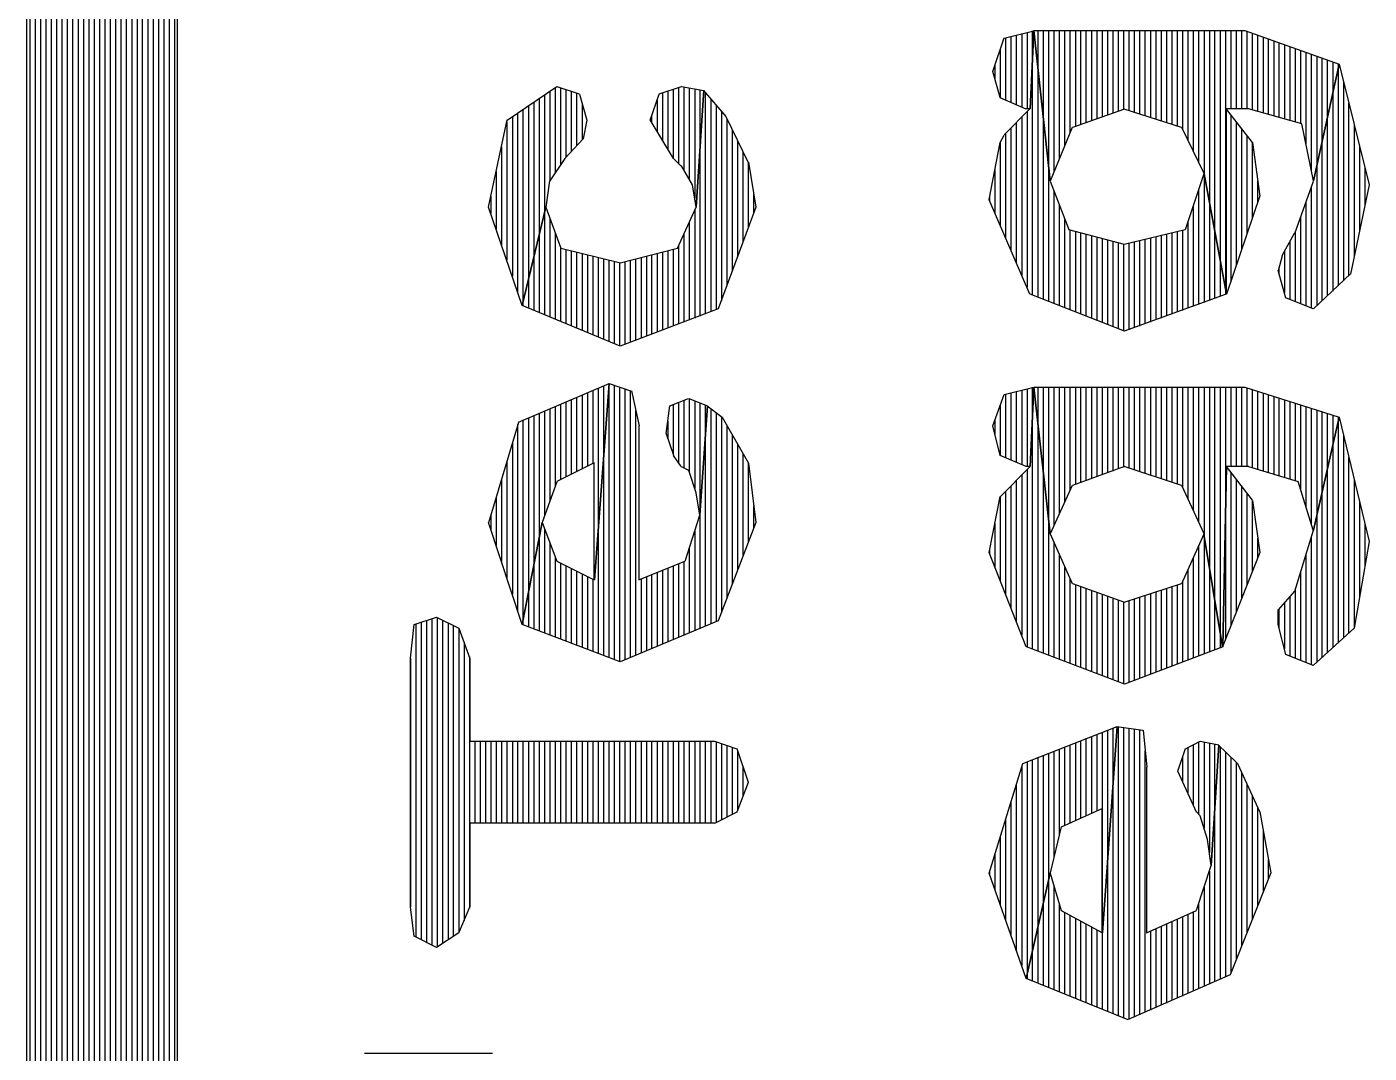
# Model space of a CAD drawing. Extents: x -34 to 106, y -22 to 53.
# Drawn here: x 37.805 to 40.384, y 17.746 to 19.716 of the extents above; entities that cross this region are included whole.
import ezdxf

# ---------------------------------------------------------------- set-up
doc = ezdxf.new("R2010")
doc.units = 0
doc.layers.add('BG_SILKTOP20240221', color=40, linetype='CONTINUOUS')

msp = doc.modelspace()

# ---------------------------------------------------------------- linework, layer by layer
at = {"layer": 'BG_SILKTOP20240221'}
for points in [[(37.810948, 23.662386), (37.810948, 14.340078)], [(37.821108, 23.657052), (37.821108, 14.293088)], [(37.831522, 23.651718), (37.831522, 14.246606)], [(37.841936, 23.646892), (37.841936, 14.200632)], [(37.852096, 23.641304), (37.852096, 14.153642)], [(37.86251, 23.636224), (37.86251, 14.106906)], [(37.87267, 23.630382), (37.87267, 14.059916)], [(37.883084, 23.625556), (37.883084, 14.013942)], [(37.893244, 23.620476), (37.893244, 14.018006)], [(37.903658, 23.614634), (37.903658, 14.02588)], [(37.914072, 23.609808), (37.914072, 14.03477)], [(37.924232, 23.603966), (37.924232, 14.04366)], [(37.934392, 23.598632), (37.934392, 14.051534)], [(37.944806, 23.593044), (37.944806, 14.060424)], [(37.95522, 23.58771), (37.95522, 14.06906)], [(37.965634, 23.576788), (37.965634, 14.08557)], [(37.97554, 23.565104), (37.97554, 14.102588)], [(37.985954, 23.553928), (37.985954, 14.119352)], [(37.996368, 23.542244), (37.996368, 14.136624)], [(38.006782, 23.531068), (38.006782, 14.153642)], [(38.017196, 23.519384), (38.017196, 14.170406)], [(38.027102, 23.488396), (38.027102, 14.187424)], [(38.037516, 23.457408), (38.037516, 14.204696)], [(38.04793, 23.425658), (38.04793, 14.221968)], [(38.058344, 23.394416), (38.058344, 14.238986)], [(38.068504, 23.36292), (38.068504, 14.256004)], [(38.078664, 23.33117), (38.078664, 14.27226)], [(38.089078, 23.29942), (38.089078, 14.323314)], [(37.80536, 14.365224), (37.80536, 23.285196)], [(38.093904, 23.285196), (38.093904, 14.365224)], [(39.683182, 19.694906), (39.740078, 19.70913)], [(39.727124, 19.705828), (39.727124, 19.558508)], [(39.73322, 19.559016), (39.740078, 19.709384)], [(39.740078, 19.709384), (39.73322, 19.559016)], [(39.737284, 19.708622), (39.737284, 19.658838)], [(39.771574, 19.420586), (39.740078, 19.709384)], [(39.740078, 19.709384), (40.145716, 19.709384)], [(39.740078, 19.709384), (39.771574, 19.420586)], [(39.747698, 19.70913), (39.747698, 19.636232)], [(39.758112, 19.70913), (39.758112, 19.541236)], [(39.768526, 19.70913), (39.768526, 19.44624)], [(39.778432, 19.70913), (39.778432, 19.438112)], [(39.788846, 19.70913), (39.788846, 19.462496)], [(39.79926, 19.70913), (39.79926, 19.487642)], [(39.809674, 19.709384), (39.809674, 19.512534)], [(39.820088, 19.70913), (39.820088, 19.524726)], [(39.829994, 19.70913), (39.829994, 19.528536)], [(39.840408, 19.70913), (39.840408, 19.532092)], [(39.850822, 19.709384), (39.850822, 19.53641)], [(39.861236, 19.70913), (39.861236, 19.539458)], [(39.871396, 19.70913), (39.871396, 19.543014)], [(39.881556, 19.70913), (39.881556, 19.546824)], [(39.89197, 19.709384), (39.89197, 19.550888)], [(39.902384, 19.70913), (39.902384, 19.553936)], [(39.912544, 19.70913), (39.912544, 19.557746)], [(39.922958, 19.70913), (39.922958, 19.555968)], [(39.933118, 19.709384), (39.933118, 19.55292)], [(39.943532, 19.70913), (39.943532, 19.54911)], [(39.953692, 19.709384), (39.953692, 19.546062)], [(39.964106, 19.709384), (39.964106, 19.543014)], [(39.97452, 19.709384), (39.97452, 19.539458)], [(39.98468, 19.709384), (39.98468, 19.53641)], [(39.99484, 19.709384), (39.99484, 19.5326)], [(40.005254, 19.709384), (40.005254, 19.529552)], [(40.015668, 19.709384), (40.015668, 19.525996)], [(40.026082, 19.709384), (40.026082, 19.519392)], [(40.035988, 19.709384), (40.035988, 19.498056)], [(40.046402, 19.70913), (40.046402, 19.47672)], [(40.056816, 19.709384), (40.056816, 19.455384)], [(40.06723, 19.709384), (40.06723, 19.432778)], [(40.077644, 19.709384), (40.077644, 19.377914)], [(40.08755, 19.70913), (40.08755, 19.322288)], [(40.097964, 19.70913), (40.097964, 19.266916)], [(40.108378, 19.709384), (40.108378, 19.212052)], [(40.118792, 19.709384), (40.118792, 19.559016)], [(40.128952, 19.709384), (40.128952, 19.559016)], [(40.139112, 19.709384), (40.139112, 19.559016)], [(40.145462, 19.709384), (40.326564, 19.644868)], [(40.149526, 19.707606), (40.149526, 19.558508)], [(39.661592, 19.630644), (39.682928, 19.69516)], [(39.685976, 19.695668), (39.685976, 19.576034)], [(39.696136, 19.698716), (39.696136, 19.57197)], [(39.70655, 19.700748), (39.70655, 19.56689)], [(39.716964, 19.703796), (39.716964, 19.562572)], [(40.15994, 19.704304), (40.15994, 19.55673)], [(40.1701, 19.70024), (40.1701, 19.553936)], [(40.180514, 19.69643), (40.180514, 19.550888)], [(40.190674, 19.693128), (40.190674, 19.548602)], [(40.201088, 19.689572), (40.201088, 19.545808)], [(40.211248, 19.685762), (40.211248, 19.542506)], [(40.221662, 19.681698), (40.221662, 19.539458)], [(39.675562, 19.673824), (39.675562, 19.580606)], [(39.737284, 19.6596), (39.737284, 19.201638)], [(40.232076, 19.678396), (40.232076, 19.536918)], [(40.242236, 19.674332), (40.242236, 19.534124)], [(40.252396, 19.670776), (40.252396, 19.530822)], [(40.26281, 19.667474), (40.26281, 19.49196)], [(40.273224, 19.66341), (40.273224, 19.438874)], [(40.283638, 19.659854), (40.283638, 19.450812)], [(40.293544, 19.656044), (40.293544, 19.496786)], [(39.675562, 19.580606), (39.661592, 19.630644)], [(39.665402, 19.642328), (39.665402, 19.61642)], [(39.747698, 19.635978), (39.747698, 19.197828)], [(40.326818, 19.644868), (40.277288, 19.420586)], [(40.277288, 19.420586), (40.326818, 19.644868)], [(40.303958, 19.652742), (40.303958, 19.543014)], [(40.314372, 19.649186), (40.314372, 19.589496)], [(40.324786, 19.644868), (40.324786, 19.63547)], [(40.324786, 19.635724), (40.324786, 19.219164)], [(40.326818, 19.644614), (40.384476, 19.41322)], [(38.728396, 19.537172), (38.823646, 19.601688)], [(38.823646, 19.601942), (38.866826, 19.587972)], [(39.019988, 19.587972), (39.062914, 19.601942)], [(39.062914, 19.601688), (39.10584, 19.594576)], [(40.3352, 19.610832), (40.3352, 19.228816)], [(38.789864, 19.579082), (38.789864, 19.317462)], [(38.79977, 19.585686), (38.79977, 19.35988)], [(38.810184, 19.592798), (38.810184, 19.421094)], [(38.820598, 19.600164), (38.820598, 19.436588)], [(38.831012, 19.599656), (38.831012, 19.452336)], [(38.841172, 19.595846), (38.841172, 19.466306)], [(38.851332, 19.592036), (38.851332, 19.477228)], [(38.861746, 19.589496), (38.861746, 19.48815)], [(38.86708, 19.587464), (38.881558, 19.537172)], [(39.003224, 19.537172), (39.019988, 19.587464)], [(39.016178, 19.577812), (39.016178, 19.515328)], [(39.026592, 19.58975), (39.026592, 19.498564)], [(39.037006, 19.59356), (39.037006, 19.482054)], [(39.04742, 19.597116), (39.04742, 19.465036)], [(39.057326, 19.600418), (39.057326, 19.454622)], [(39.06774, 19.600926), (39.06774, 19.44116)], [(39.078154, 19.599148), (39.078154, 19.423634)], [(39.088568, 19.597624), (39.088568, 19.387312)], [(39.091616, 19.370548), (39.10584, 19.59483)], [(39.10584, 19.59483), (39.091616, 19.370548)], [(39.098728, 19.595592), (39.098728, 19.488404)], [(39.105586, 19.594576), (39.148258, 19.544284)], [(39.108888, 19.590258), (39.108888, 19.165062)], [(39.119302, 19.577812), (39.119302, 19.169126)], [(39.7256, 19.558508), (39.675562, 19.580352)], [(40.314372, 19.589496), (40.314372, 19.209258)], [(38.748208, 19.550888), (38.748208, 19.207734)], [(38.758622, 19.557746), (38.758622, 19.187922)], [(38.769036, 19.565112), (38.769036, 19.231356)], [(38.77945, 19.571716), (38.77945, 19.274028)], [(38.87216, 19.569684), (38.87216, 19.49958)], [(39.129716, 19.566128), (39.129716, 19.172936)], [(39.139876, 19.553936), (39.139876, 19.190716)], [(39.682928, 19.508978), (39.732712, 19.559016)], [(39.732712, 19.559016), (39.7256, 19.559016)], [(39.727124, 19.553174), (39.727124, 19.21637)], [(39.914576, 19.558508), (39.814246, 19.522948)], [(40.023796, 19.522948), (39.914068, 19.558508)], [(40.109902, 19.559016), (40.109902, 19.203416)], [(40.109902, 19.203416), (40.109902, 19.559016)], [(40.109902, 19.558508), (40.15994, 19.494246)], [(40.153082, 19.559016), (40.110156, 19.559016)], [(40.25519, 19.530314), (40.152828, 19.559016)], [(40.345106, 19.569684), (40.345106, 19.238468)], [(38.692582, 19.370548), (38.728396, 19.53768)], [(38.727888, 19.53387), (38.727888, 19.268186)], [(38.738302, 19.54403), (38.738302, 19.237706)], [(38.881558, 19.537172), (38.874446, 19.501612)], [(39.047928, 19.463766), (39.002716, 19.53768)], [(39.005764, 19.547078), (39.005764, 19.532092)], [(39.148258, 19.544284), (39.191438, 19.456146)], [(39.15029, 19.539966), (39.15029, 19.218402)], [(39.70655, 19.532346), (39.70655, 19.263868)], [(39.716964, 19.54276), (39.716964, 19.239992)], [(39.758112, 19.540982), (39.758112, 19.19351)], [(40.118792, 19.547078), (40.118792, 19.228562)], [(40.128952, 19.534124), (40.128952, 19.259296)], [(40.277288, 19.420586), (40.255444, 19.530314)], [(40.303958, 19.543268), (40.303958, 19.200114)], [(40.35552, 19.527774), (40.35552, 19.27606)], [(38.874446, 19.501612), (38.838886, 19.463512)], [(39.16045, 19.518884), (39.16045, 19.24685)], [(39.170864, 19.49831), (39.170864, 19.275044)], [(39.675562, 19.494246), (39.682928, 19.508724)], [(39.685976, 19.511772), (39.685976, 19.311366)], [(39.696136, 19.521932), (39.696136, 19.287744)], [(39.813992, 19.522948), (39.77132, 19.420332)], [(40.06723, 19.43481), (40.024304, 19.523202)], [(40.139112, 19.520408), (40.139112, 19.289268)], [(40.149526, 19.507454), (40.149526, 19.31924)], [(38.717474, 19.486372), (38.717474, 19.297904)], [(39.098728, 19.488912), (39.098728, 19.161252)], [(39.181024, 19.476974), (39.181024, 19.302984)], [(39.654226, 19.384772), (39.675562, 19.4945)], [(39.675562, 19.494246), (39.675562, 19.335496)], [(40.15994, 19.4945), (40.15994, 19.350228)], [(40.160194, 19.494246), (40.174418, 19.39163)], [(40.293544, 19.497294), (40.293544, 19.190716)], [(40.365934, 19.486372), (40.365934, 19.325082)], [(38.838886, 19.463766), (38.80993, 19.420586)], [(39.06266, 19.449288), (39.047928, 19.463512)], [(39.084504, 19.413474), (39.062914, 19.449542)], [(39.191438, 19.4564), (39.191438, 19.331432)], [(39.191692, 19.4564), (39.20617, 19.370548)], [(40.283638, 19.451066), (40.283638, 19.181064)], [(38.70706, 19.438874), (38.70706, 19.327876)], [(39.665402, 19.441922), (39.665402, 19.359626)], [(39.768526, 19.445478), (39.768526, 19.189192)], [(40.031416, 19.327622), (40.06723, 19.43481)], [(40.110156, 19.203162), (40.06723, 19.434556)], [(40.06723, 19.434556), (40.110156, 19.203162)], [(40.06723, 19.432016), (40.06723, 19.187414)], [(40.376348, 19.445224), (40.376348, 19.37512)], [(38.809676, 19.420586), (38.80231, 19.370548)], [(39.091616, 19.370294), (39.084504, 19.41322)], [(39.771574, 19.420332), (39.807134, 19.327368)], [(39.778432, 19.400774), (39.778432, 19.185636)], [(40.056816, 19.404584), (40.056816, 19.183604)], [(40.1701, 19.420332), (40.1701, 19.379946)], [(40.241474, 19.320002), (40.277288, 19.420332)], [(40.273224, 19.410426), (40.273224, 19.175984)], [(40.384476, 19.41322), (40.348916, 19.241516)], [(38.757098, 19.181572), (38.692582, 19.370294)], [(38.6969, 19.390868), (38.6969, 19.358102)], [(38.757098, 19.181572), (38.80231, 19.370294)], [(38.80231, 19.370294), (38.757098, 19.181572)], [(38.802564, 19.370548), (38.83152, 19.291808)], [(39.055294, 19.291808), (39.091108, 19.370548)], [(39.205916, 19.370548), (39.13378, 19.174968)], [(39.201852, 19.394424), (39.201852, 19.359626)], [(39.732712, 19.203162), (39.654226, 19.384518)], [(39.654988, 19.388836), (39.654988, 19.382994)], [(39.788846, 19.373596), (39.788846, 19.181318)], [(40.046402, 19.37385), (40.046402, 19.179794)], [(40.077644, 19.376898), (40.077644, 19.191224)], [(40.174418, 19.391884), (40.110156, 19.203416)], [(40.26281, 19.38147), (40.26281, 19.180556)], [(38.79977, 19.360388), (38.79977, 19.163792)], [(38.810184, 19.348704), (38.810184, 19.159982)], [(39.088568, 19.364706), (39.088568, 19.157442)], [(39.79926, 19.346672), (39.79926, 19.177254)], [(40.035988, 19.34337), (40.035988, 19.176492)], [(40.252396, 19.352514), (40.252396, 19.18462)], [(38.789864, 19.317716), (38.789864, 19.168364)], [(38.820598, 19.32051), (38.820598, 19.155918)], [(39.06774, 19.319748), (39.06774, 19.149568)], [(39.078154, 19.341846), (39.078154, 19.153124)], [(39.80688, 19.327622), (39.914068, 19.29892)], [(39.809674, 19.326352), (39.809674, 19.172936)], [(39.820088, 19.323558), (39.820088, 19.169126)], [(39.829994, 19.320764), (39.829994, 19.165062)], [(39.840408, 19.318224), (39.840408, 19.161252)], [(39.914068, 19.29892), (40.031162, 19.327622)], [(39.99484, 19.318732), (39.99484, 19.161506)], [(40.005254, 19.321272), (40.005254, 19.164808)], [(40.015668, 19.323812), (40.015668, 19.169126)], [(40.026082, 19.326098), (40.026082, 19.172174)], [(40.08755, 19.322288), (40.08755, 19.195034)], [(40.217344, 19.277584), (40.24122, 19.320256)], [(40.242236, 19.323812), (40.242236, 19.189192)], [(38.831012, 19.292316), (38.831012, 19.151092)], [(38.83152, 19.291808), (38.94582, 19.26336)], [(38.945566, 19.26336), (39.055294, 19.291808)], [(39.057326, 19.297142), (39.057326, 19.145504)], [(39.850822, 19.315684), (39.850822, 19.157188)], [(39.861236, 19.312382), (39.861236, 19.15287)], [(39.871396, 19.309588), (39.871396, 19.14906)], [(39.881556, 19.306794), (39.881556, 19.144996)], [(39.89197, 19.304), (39.89197, 19.140932)], [(39.902384, 19.30146), (39.902384, 19.13636)], [(39.912544, 19.299174), (39.912544, 19.132804)], [(39.922958, 19.300952), (39.922958, 19.134836)], [(39.933118, 19.303492), (39.933118, 19.138646)], [(39.943532, 19.306286), (39.943532, 19.141948)], [(39.953692, 19.308318), (39.953692, 19.146012)], [(39.964106, 19.310858), (39.964106, 19.149568)], [(39.97452, 19.313652), (39.97452, 19.153632)], [(39.98468, 19.315938), (39.98468, 19.157188)], [(40.232076, 19.303746), (40.232076, 19.193256)], [(38.77945, 19.27479), (38.77945, 19.172936)], [(38.841172, 19.288506), (38.841172, 19.146774)], [(38.851332, 19.286728), (38.851332, 19.142964)], [(38.861746, 19.283934), (38.861746, 19.138392)], [(38.87216, 19.28114), (38.87216, 19.134074)], [(38.88232, 19.278854), (38.88232, 19.13001)], [(38.892734, 19.276314), (38.892734, 19.125692)], [(38.902894, 19.273266), (38.902894, 19.12112)], [(38.913308, 19.271234), (38.913308, 19.117056)], [(38.923468, 19.268186), (38.923468, 19.112484)], [(38.964616, 19.26844), (38.964616, 19.110452)], [(38.97503, 19.271234), (38.97503, 19.114516)], [(38.985444, 19.274028), (38.985444, 19.11858)], [(38.995858, 19.276568), (38.995858, 19.12239)], [(39.005764, 19.279108), (39.005764, 19.1262)], [(39.016178, 19.281902), (39.016178, 19.13001)], [(39.026592, 19.284696), (39.026592, 19.134074)], [(39.037006, 19.287236), (39.037006, 19.137884)], [(39.04742, 19.289522), (39.04742, 19.141694)], [(40.097964, 19.266662), (40.097964, 19.19859)], [(40.210232, 19.248882), (40.217852, 19.277584)], [(40.221662, 19.285204), (40.221662, 19.20621)], [(38.933882, 19.2659), (38.933882, 19.108674)], [(38.944296, 19.262852), (38.944296, 19.104102)], [(38.954456, 19.265646), (38.954456, 19.106642)], [(40.224456, 19.195796), (40.209724, 19.248628)], [(40.211248, 19.254978), (40.211248, 19.24304)], [(40.348916, 19.242024), (40.277288, 19.174968)], [(38.769036, 19.23161), (38.769036, 19.177)], [(38.758622, 19.188938), (38.758622, 19.181572)], [(39.914576, 19.132296), (39.73322, 19.203416)], [(40.109902, 19.203416), (39.914068, 19.132296)], [(40.108378, 19.211798), (40.108378, 19.202654)], [(40.27678, 19.174968), (40.224456, 19.196304)], [(38.945566, 19.10334), (38.757098, 19.181572)], [(39.13378, 19.174968), (38.945566, 19.103594)], [(38.75024, 18.957544), (38.923976, 19.031712)], [(38.87216, 19.009868), (38.87216, 18.867374)], [(38.88232, 19.01444), (38.88232, 18.872454)], [(38.892734, 19.018504), (38.892734, 18.87728)], [(38.895782, 18.654522), (38.92423, 19.031712)], [(38.92423, 19.031712), (38.895782, 18.654522)], [(38.902894, 19.022822), (38.902894, 18.753582)], [(38.913308, 19.02714), (38.913308, 18.890234)], [(38.923468, 19.031966), (38.923468, 19.026378)], [(38.923468, 19.026632), (38.923468, 18.505424)], [(38.923976, 19.031712), (38.967156, 19.017234)], [(38.933882, 19.028156), (38.933882, 18.502122)], [(38.944296, 19.024854), (38.944296, 18.497804)], [(38.954456, 19.021552), (38.954456, 18.500852)], [(38.964616, 19.017996), (38.964616, 18.50517)], [(38.96741, 19.017488), (38.981888, 18.950432)], [(39.661592, 18.950178), (39.682928, 19.010376)], [(39.683182, 19.01063), (39.740078, 19.0246)], [(39.685976, 19.011138), (39.685976, 18.889218)], [(39.696136, 19.013932), (39.696136, 18.884646)], [(39.70655, 19.016472), (39.70655, 18.880328)], [(39.716964, 19.018758), (39.716964, 18.875756)], [(39.727124, 19.021552), (39.727124, 18.8722)], [(39.73322, 18.8722), (39.740078, 19.0246)], [(39.740078, 19.0246), (39.73322, 18.8722)], [(39.737284, 19.024346), (39.737284, 18.9738)], [(39.771574, 18.742914), (39.740078, 19.0246)], [(39.740078, 19.0246), (40.145716, 19.0246)], [(39.740078, 19.0246), (39.771574, 18.742914)], [(39.747698, 19.0246), (39.747698, 18.953226)], [(39.758112, 19.0246), (39.758112, 18.860516)], [(39.768526, 19.0246), (39.768526, 18.76806)], [(39.778432, 19.024346), (39.778432, 18.758916)], [(39.788846, 19.0246), (39.788846, 18.781268)], [(39.79926, 19.0246), (39.79926, 18.803874)], [(39.809674, 19.0246), (39.809674, 18.82648)], [(39.820088, 19.0246), (39.820088, 18.838164)], [(39.829994, 19.0246), (39.829994, 18.84172)], [(39.840408, 19.024346), (39.840408, 18.845276)], [(39.850822, 19.0246), (39.850822, 18.849086)], [(39.861236, 19.0246), (39.861236, 18.852642)], [(39.871396, 19.024346), (39.871396, 18.856452)], [(39.881556, 19.024346), (39.881556, 18.860008)], [(39.89197, 19.024346), (39.89197, 18.863564)], [(39.902384, 19.0246), (39.902384, 18.867882)], [(39.912544, 19.024346), (39.912544, 18.87093)], [(39.922958, 19.024346), (39.922958, 18.869152)], [(39.933118, 19.0246), (39.933118, 18.866104)], [(39.943532, 19.024346), (39.943532, 18.862548)], [(39.953692, 19.0246), (39.953692, 18.8595)], [(39.964106, 19.024346), (39.964106, 18.85569)], [(39.97452, 19.0246), (39.97452, 18.852642)], [(39.98468, 19.0246), (39.98468, 18.849086)], [(39.99484, 19.024346), (39.99484, 18.845276)], [(40.005254, 19.0246), (40.005254, 18.842228)], [(40.015668, 19.024346), (40.015668, 18.838672)], [(40.026082, 19.024346), (40.026082, 18.832068)], [(40.035988, 19.0246), (40.035988, 18.809462)], [(40.046402, 19.0246), (40.046402, 18.786856)], [(40.056816, 19.0246), (40.056816, 18.765012)], [(40.06723, 19.0246), (40.06723, 18.740628)], [(40.077644, 19.024346), (40.077644, 18.678398)], [(40.08755, 19.024346), (40.08755, 18.616676)], [(40.097964, 19.0246), (40.097964, 18.555208)], [(40.108378, 19.0246), (40.108378, 18.795492)], [(40.118792, 19.0246), (40.118792, 18.8722)], [(40.128952, 19.0246), (40.128952, 18.8722)], [(40.139112, 19.0246), (40.139112, 18.8722)], [(40.145462, 19.0246), (40.326564, 18.967196)], [(40.149526, 19.022822), (40.149526, 18.871946)], [(40.15994, 19.020028), (40.15994, 18.870168)], [(40.1701, 19.016472), (40.1701, 18.866612)], [(40.180514, 19.013424), (40.180514, 18.863564)], [(40.190674, 19.009868), (40.190674, 18.860516)], [(38.810184, 18.983452), (38.810184, 18.80616)], [(38.820598, 18.987516), (38.820598, 18.8341)], [(38.831012, 18.992088), (38.831012, 18.846546)], [(38.841172, 18.99666), (38.841172, 18.852134)], [(38.851332, 19.001486), (38.851332, 18.85696)], [(38.861746, 19.005296), (38.861746, 18.861786)], [(39.033704, 18.935954), (39.040816, 18.988532)], [(39.040816, 18.988532), (39.076884, 19.00301)], [(39.04742, 18.99158), (39.04742, 18.896076)], [(39.057326, 18.995644), (39.057326, 18.87982)], [(39.06774, 18.999708), (39.06774, 18.86966)], [(39.077138, 19.00301), (39.112952, 18.988532)], [(39.078154, 19.002248), (39.078154, 18.860516)], [(39.088568, 18.998438), (39.088568, 18.829782)], [(39.098474, 18.778728), (39.112952, 18.988532)], [(39.112952, 18.988532), (39.098474, 18.778728)], [(39.098728, 18.994374), (39.098728, 18.784316)], [(39.108888, 18.989802), (39.108888, 18.935954)], [(39.112444, 18.988532), (39.141146, 18.966942)], [(39.119302, 18.983706), (39.119302, 18.56994)], [(39.675562, 18.990564), (39.675562, 18.893282)], [(40.201088, 19.006566), (40.201088, 18.857468)], [(40.211248, 19.003518), (40.211248, 18.854928)], [(40.221662, 19.000216), (40.221662, 18.851118)], [(40.232076, 18.99666), (40.232076, 18.84807)], [(40.242236, 18.993866), (40.242236, 18.845022)], [(40.252396, 18.990818), (40.252396, 18.829274)], [(40.26281, 18.987008), (40.26281, 18.795492)], [(40.273224, 18.983706), (40.273224, 18.761964)], [(38.692836, 18.764504), (38.750494, 18.957544)], [(38.758622, 18.961608), (38.758622, 18.576544)], [(38.769036, 18.96618), (38.769036, 18.630138)], [(38.77945, 18.970244), (38.77945, 18.683224)], [(38.789864, 18.974816), (38.789864, 18.736056)], [(38.79977, 18.97888), (38.79977, 18.777458)], [(38.97503, 18.98015), (38.97503, 18.509234)], [(39.037006, 18.959576), (39.037006, 18.926556)], [(39.129716, 18.975832), (39.129716, 18.574004)], [(39.139876, 18.967704), (39.139876, 18.591276)], [(39.1414, 18.966942), (39.191692, 18.878804)], [(39.665402, 18.961608), (39.665402, 18.93443)], [(39.737284, 18.9738), (39.737284, 18.52168)], [(40.326818, 18.966942), (40.277288, 18.749772)], [(40.277288, 18.749772), (40.326818, 18.966942)], [(40.283638, 18.980658), (40.283638, 18.778982)], [(40.293544, 18.977356), (40.293544, 18.82394)], [(40.303958, 18.974308), (40.303958, 18.868898)], [(40.314372, 18.971006), (40.314372, 18.913602)], [(40.324786, 18.967704), (40.324786, 18.95856)], [(40.324786, 18.958814), (40.324786, 18.533618)], [(40.326818, 18.966942), (40.384476, 18.728436)], [(38.748208, 18.952718), (38.748208, 18.59534)], [(38.98138, 18.950432), (38.98138, 18.654776)], [(39.048182, 18.893536), (39.033958, 18.936208)], [(39.108888, 18.936716), (39.108888, 18.565622)], [(39.15029, 18.95094), (39.15029, 18.6182)], [(39.16045, 18.93316), (39.16045, 18.64614)], [(39.675562, 18.893282), (39.661592, 18.950178)], [(39.747698, 18.953226), (39.747698, 18.518124)], [(40.3352, 18.93189), (40.3352, 18.542762)], [(38.738302, 18.918174), (38.738302, 18.626836)], [(39.170864, 18.914872), (39.170864, 18.67281)], [(40.314372, 18.914364), (40.314372, 18.52422)], [(38.727888, 18.883122), (38.727888, 18.658332)], [(38.895528, 18.879312), (38.823646, 18.843244)], [(38.895528, 18.654776), (38.895528, 18.879312)], [(38.913308, 18.890488), (38.913308, 18.509234)], [(39.06266, 18.8722), (39.047928, 18.893536)], [(39.181024, 18.897092), (39.181024, 18.699734)], [(39.7256, 18.8722), (39.675562, 18.893536)], [(40.345106, 18.889472), (40.345106, 18.552414)], [(39.077138, 18.864326), (39.062914, 18.871946)], [(39.091616, 18.821908), (39.077138, 18.86458)], [(39.191438, 18.878804), (39.191438, 18.726912)], [(39.191692, 18.878804), (39.20617, 18.764504)], [(39.675562, 18.814288), (39.732712, 18.871946)], [(39.716964, 18.856452), (39.716964, 18.548604)], [(39.732712, 18.8722), (39.7256, 18.8722)], [(39.727124, 18.866612), (39.727124, 18.525998)], [(39.758112, 18.860262), (39.758112, 18.513806)], [(39.914576, 18.8722), (39.814246, 18.836132)], [(40.023796, 18.836132), (39.914068, 18.8722)], [(40.110156, 18.871946), (40.103044, 18.525998)], [(40.103044, 18.525998), (40.110156, 18.871946)], [(40.109902, 18.8722), (40.15994, 18.807684)], [(40.153082, 18.8722), (40.110156, 18.8722)], [(40.118792, 18.860516), (40.118792, 18.56613)], [(40.248586, 18.84299), (40.153082, 18.871946)], [(40.303958, 18.869406), (40.303958, 18.514568)], [(38.717474, 18.848832), (38.717474, 18.689574)], [(38.8239, 18.84299), (38.795452, 18.764504)], [(39.696136, 18.83537), (39.696136, 18.60042)], [(39.70655, 18.846038), (39.70655, 18.574766)], [(39.813992, 18.836132), (39.77132, 18.742914)], [(40.06723, 18.742914), (40.024304, 18.836132)], [(40.128952, 18.847308), (40.128952, 18.592292)], [(40.139112, 18.833846), (40.139112, 18.6182)], [(40.27678, 18.750026), (40.248332, 18.843244)], [(40.35552, 18.846546), (40.35552, 18.561558)], [(38.70706, 18.814288), (38.70706, 18.720308)], [(39.098474, 18.778728), (39.091616, 18.821654)], [(39.654226, 18.707354), (39.675562, 18.814542)], [(39.675562, 18.814542), (39.675562, 18.652998)], [(39.685976, 18.824956), (39.685976, 18.626582)], [(40.149526, 18.820384), (40.149526, 18.644616)], [(40.15994, 18.807176), (40.15994, 18.670524)], [(40.160194, 18.807176), (40.174418, 18.7071)], [(40.293544, 18.824448), (40.293544, 18.50517)], [(40.365934, 18.803874), (40.365934, 18.622264)], [(38.6969, 18.779236), (38.6969, 18.75155)], [(39.07028, 18.69059), (39.098474, 18.778982)], [(39.098728, 18.784824), (39.098728, 18.560796)], [(39.201852, 18.796508), (39.201852, 18.753836)], [(40.108378, 18.795492), (40.108378, 18.539968)], [(40.283638, 18.77949), (40.283638, 18.496026)], [(38.757098, 18.56867), (38.692582, 18.764504)], [(38.757352, 18.56867), (38.795452, 18.764504)], [(38.795452, 18.764504), (38.757352, 18.56867)], [(38.795452, 18.765012), (38.8239, 18.69059)], [(38.79977, 18.752058), (38.79977, 18.552668)], [(38.902894, 18.754344), (38.902894, 18.513044)], [(39.205916, 18.764504), (39.13378, 18.576036)], [(39.665402, 18.762726), (39.665402, 18.678906)], [(39.768526, 18.76806), (39.768526, 18.509996)], [(40.376348, 18.761456), (40.376348, 18.682208)], [(38.789864, 18.736056), (38.789864, 18.556478)], [(38.810184, 18.725642), (38.810184, 18.548858)], [(39.088568, 18.748248), (39.088568, 18.556478)], [(39.77132, 18.742914), (39.813992, 18.647918)], [(39.778432, 18.725896), (39.778432, 18.50644)], [(40.024304, 18.647918), (40.06723, 18.742914)], [(40.10279, 18.525998), (40.066976, 18.74266)], [(40.066976, 18.74266), (40.10279, 18.525998)], [(40.06723, 18.74012), (40.06723, 18.512282)], [(40.1701, 18.734786), (40.1701, 18.696686)], [(40.241474, 18.632932), (40.277288, 18.749772)], [(40.273224, 18.738596), (40.273224, 18.491708)], [(40.384222, 18.728436), (40.35552, 18.561558)], [(39.078154, 18.716752), (39.078154, 18.552668)], [(39.7256, 18.526252), (39.654226, 18.707354)], [(39.654988, 18.711672), (39.654988, 18.705576)], [(39.788846, 18.703036), (39.788846, 18.502122)], [(40.056816, 18.72107), (40.056816, 18.507964)], [(40.174164, 18.707354), (40.10279, 18.526252)], [(40.26281, 18.70456), (40.26281, 18.495772)], [(38.77945, 18.683224), (38.77945, 18.560288)], [(38.820598, 18.69821), (38.820598, 18.544794)], [(38.823646, 18.690336), (38.895528, 18.654522)], [(38.831012, 18.68678), (38.831012, 18.540984)], [(38.841172, 18.6817), (38.841172, 18.53692)], [(38.851332, 18.67662), (38.851332, 18.532856)], [(38.98138, 18.654522), (39.069772, 18.690336)], [(39.026592, 18.673826), (39.026592, 18.531078)], [(39.037006, 18.677382), (39.037006, 18.535142)], [(39.04742, 18.6817), (39.04742, 18.539714)], [(39.057326, 18.686018), (39.057326, 18.544032)], [(39.06774, 18.689828), (39.06774, 18.548604)], [(39.79926, 18.680176), (39.79926, 18.498312)], [(40.035988, 18.67535), (40.035988, 18.500852)], [(40.046402, 18.69821), (40.046402, 18.504916)], [(40.077644, 18.678398), (40.077644, 18.516092)], [(38.861746, 18.671286), (38.861746, 18.529046)], [(38.87216, 18.666206), (38.87216, 18.524982)], [(38.88232, 18.660872), (38.88232, 18.521172)], [(38.892734, 18.655792), (38.892734, 18.517108)], [(38.985444, 18.656808), (38.985444, 18.513806)], [(38.995858, 18.660872), (38.995858, 18.518378)], [(39.005764, 18.664936), (39.005764, 18.521934)], [(39.016178, 18.669254), (39.016178, 18.526506)], [(39.809674, 18.657316), (39.809674, 18.494502)], [(39.814246, 18.647918), (39.914576, 18.61185)], [(39.914068, 18.61185), (40.023796, 18.647918)], [(40.026082, 18.65249), (40.026082, 18.496788)], [(40.252396, 18.671286), (40.252396, 18.50009)], [(38.769036, 18.630392), (38.769036, 18.564606)], [(39.820088, 18.645378), (39.820088, 18.490692)], [(39.829994, 18.642076), (39.829994, 18.486628)], [(39.840408, 18.638012), (39.840408, 18.482564)], [(39.850822, 18.634202), (39.850822, 18.4785)], [(39.861236, 18.6309), (39.861236, 18.47469)], [(39.871396, 18.626582), (39.871396, 18.47088)], [(39.881556, 18.62328), (39.881556, 18.46707)], [(39.943532, 18.621756), (39.943532, 18.465546)], [(39.953692, 18.625058), (39.953692, 18.46961)], [(39.964106, 18.628106), (39.964106, 18.472912)], [(39.97452, 18.631408), (39.97452, 18.476976)], [(39.98468, 18.63471), (39.98468, 18.480786)], [(39.99484, 18.638774), (39.99484, 18.485104)], [(40.005254, 18.642076), (40.005254, 18.489168)], [(40.015668, 18.645378), (40.015668, 18.492978)], [(40.210232, 18.597372), (40.241474, 18.632932)], [(40.232076, 18.622772), (40.232076, 18.50898)], [(40.242236, 18.63725), (40.242236, 18.504408)], [(39.89197, 18.619724), (39.89197, 18.46326)], [(39.902384, 18.615914), (39.902384, 18.459196)], [(39.912544, 18.61185), (39.912544, 18.454878)], [(39.922958, 18.614898), (39.922958, 18.457672)], [(39.933118, 18.6182), (39.933118, 18.461736)], [(40.08755, 18.616422), (40.08755, 18.520156)], [(40.209724, 18.568924), (40.209724, 18.597626)], [(40.211248, 18.59915), (40.211248, 18.562828)], [(40.221662, 18.611088), (40.221662, 18.522188)], [(38.54958, 18.56867), (38.592252, 18.582894)], [(38.552628, 18.56994), (38.552628, 17.968468)], [(38.563042, 18.57375), (38.563042, 17.963642)], [(38.573456, 18.576544), (38.573456, 17.958054)], [(38.583616, 18.580608), (38.583616, 17.953228)], [(38.592252, 18.583148), (38.635432, 18.561812)], [(38.593776, 18.582386), (38.593776, 17.949164)], [(38.60419, 18.577052), (38.60419, 17.956276)], [(38.614604, 18.572226), (38.614604, 17.963388)], [(38.758622, 18.577052), (38.758622, 18.568416)], [(39.13378, 18.576036), (38.945566, 18.497042)], [(38.542214, 18.504408), (38.54958, 18.568924)], [(38.624764, 18.567146), (38.624764, 17.970246)], [(38.635178, 18.561558), (38.635178, 17.976596)], [(38.635432, 18.561558), (38.656768, 18.5039)], [(38.945566, 18.497042), (38.757098, 18.56867)], [(40.097964, 18.5547), (40.097964, 18.523712)], [(40.224456, 18.51152), (40.209724, 18.568924)], [(40.35552, 18.561558), (40.27678, 18.48993)], [(38.645338, 18.535142), (38.645338, 18.000472)], [(39.914576, 18.45437), (39.725854, 18.525998)], [(40.103044, 18.525998), (39.914576, 18.45437)], [(38.542214, 18.5039), (38.542214, 18.026888)], [(38.542214, 18.026888), (38.542214, 18.5039)], [(38.655752, 18.507456), (38.655752, 18.024348)], [(38.656768, 18.5039), (38.656768, 18.344642)], [(40.27678, 18.490184), (40.224456, 18.51152)], [(39.718742, 18.30197), (39.900098, 18.373344)], [(39.871904, 17.977104), (39.900098, 18.372836)], [(39.900098, 18.372836), (39.871904, 17.977104)], [(39.881556, 18.366232), (39.881556, 18.119852)], [(39.89197, 18.37055), (39.89197, 18.263108)], [(39.899844, 18.372836), (39.949882, 18.365978)], [(39.902384, 18.372836), (39.902384, 17.8181)], [(39.912544, 18.371058), (39.912544, 17.813528)], [(39.922958, 18.369534), (39.922958, 17.81048)], [(39.933118, 18.368264), (39.933118, 17.815052)], [(39.943532, 18.366486), (39.943532, 17.81937)], [(39.950136, 18.366232), (39.957248, 18.294858)], [(38.656768, 18.344896), (39.126922, 18.344896)], [(38.665912, 18.344642), (38.665912, 18.186908)], [(38.676326, 18.344642), (38.676326, 18.186908)], [(38.68674, 18.344642), (38.68674, 18.186908)], [(38.6969, 18.344642), (38.6969, 18.186908)], [(38.70706, 18.344642), (38.70706, 18.186908)], [(38.717474, 18.344642), (38.717474, 18.186908)], [(38.727888, 18.344642), (38.727888, 18.186908)], [(38.738302, 18.344642), (38.738302, 18.186908)], [(38.748208, 18.344642), (38.748208, 18.186908)], [(38.758622, 18.344642), (38.758622, 18.186908)], [(38.769036, 18.344642), (38.769036, 18.186908)], [(38.77945, 18.344642), (38.77945, 18.186908)], [(38.789864, 18.344642), (38.789864, 18.186908)], [(38.79977, 18.344642), (38.79977, 18.186908)], [(38.810184, 18.344642), (38.810184, 18.186908)], [(38.820598, 18.344642), (38.820598, 18.186908)], [(38.831012, 18.344642), (38.831012, 18.186908)], [(38.841172, 18.344642), (38.841172, 18.186908)], [(38.851332, 18.344642), (38.851332, 18.186908)], [(38.861746, 18.344642), (38.861746, 18.186908)], [(38.87216, 18.344642), (38.87216, 18.186908)], [(38.88232, 18.344642), (38.88232, 18.186908)], [(38.892734, 18.344642), (38.892734, 18.186908)], [(38.902894, 18.344642), (38.902894, 18.186908)], [(38.913308, 18.344642), (38.913308, 18.186908)], [(38.923468, 18.344642), (38.923468, 18.186908)], [(38.933882, 18.344642), (38.933882, 18.186908)], [(38.944296, 18.344642), (38.944296, 18.186908)], [(38.954456, 18.344642), (38.954456, 18.186908)], [(38.964616, 18.344642), (38.964616, 18.186908)], [(38.97503, 18.344642), (38.97503, 18.186908)], [(38.985444, 18.344642), (38.985444, 18.186908)], [(38.995858, 18.344642), (38.995858, 18.186908)], [(39.005764, 18.344642), (39.005764, 18.186908)], [(39.016178, 18.344642), (39.016178, 18.186908)], [(39.026592, 18.344642), (39.026592, 18.186908)], [(39.037006, 18.344642), (39.037006, 18.186908)], [(39.04742, 18.344642), (39.04742, 18.186908)], [(39.057326, 18.344642), (39.057326, 18.186908)], [(39.06774, 18.344642), (39.06774, 18.186908)], [(39.078154, 18.344642), (39.078154, 18.186908)], [(39.088568, 18.344642), (39.088568, 18.186908)], [(39.098728, 18.344642), (39.098728, 18.186908)], [(39.108888, 18.344642), (39.108888, 18.186908)], [(39.119302, 18.344642), (39.119302, 18.186908)], [(39.126922, 18.344642), (39.169594, 18.330164)], [(39.129716, 18.343372), (39.129716, 18.188178)], [(39.139876, 18.34007), (39.139876, 18.193512)], [(39.809674, 18.337784), (39.809674, 18.187924)], [(39.820088, 18.341848), (39.820088, 18.192496)], [(39.829994, 18.345912), (39.829994, 18.197068)], [(39.840408, 18.350484), (39.840408, 18.20164)], [(39.850822, 18.35404), (39.850822, 18.206212)], [(39.861236, 18.358104), (39.861236, 18.210784)], [(39.871396, 18.361914), (39.871396, 17.977104)], [(40.031416, 18.330164), (40.059864, 18.344642)], [(40.046402, 18.338546), (40.046402, 18.22196)], [(40.056816, 18.343372), (40.056816, 18.20418)], [(40.059864, 18.344896), (40.095424, 18.33753)], [(40.06723, 18.343118), (40.06723, 18.177764)], [(40.077644, 18.340832), (40.077644, 18.131028)], [(40.08755, 18.3388), (40.08755, 18.215102)], [(39.15029, 18.336768), (39.15029, 18.198592)], [(39.16045, 18.333212), (39.16045, 18.20418)], [(39.169594, 18.330672), (39.191438, 18.265902)], [(39.170864, 18.326862), (39.170864, 18.2118)], [(39.747698, 18.313908), (39.747698, 17.987772)], [(39.758112, 18.317718), (39.758112, 18.033746)], [(39.768526, 18.321528), (39.768526, 18.079212)], [(39.778432, 18.325338), (39.778432, 18.122646)], [(39.788846, 18.329402), (39.788846, 18.165064)], [(39.79926, 18.33372), (39.79926, 18.182844)], [(39.953692, 18.326354), (39.953692, 17.824196)], [(40.017192, 18.287238), (40.031416, 18.330672)], [(40.026082, 18.314924), (40.026082, 18.267426)], [(40.035988, 18.333212), (40.035988, 18.24482)], [(40.0812, 18.105882), (40.095424, 18.337276)], [(40.095424, 18.337276), (40.0812, 18.105882)], [(40.09517, 18.337276), (40.109902, 18.323052)], [(40.097964, 18.334736), (40.097964, 17.887442)], [(40.108378, 18.324576), (40.108378, 17.892268)], [(40.109902, 18.323306), (40.131238, 18.30197)], [(40.118792, 18.314416), (40.118792, 17.899634)], [(39.181024, 18.296382), (39.181024, 18.23847)], [(39.65448, 18.091658), (39.718742, 18.301716)], [(39.716964, 18.296636), (39.716964, 17.913858)], [(39.727124, 18.305526), (39.727124, 17.895824)], [(39.737284, 18.309336), (39.737284, 17.94129)], [(39.95674, 18.294858), (39.95674, 17.977358)], [(40.052752, 18.208752), (40.017192, 18.286984)], [(40.128952, 18.304002), (40.128952, 17.925288)], [(40.131492, 18.301716), (40.174418, 18.208752)], [(39.191438, 18.265648), (39.169594, 18.208752)], [(39.70655, 18.262854), (39.70655, 17.943068)], [(39.89197, 18.263616), (39.89197, 17.822164)], [(40.139112, 18.28419), (40.139112, 17.951196)], [(40.149526, 18.261584), (40.149526, 17.976596)], [(40.15994, 18.239486), (40.15994, 18.002504)], [(39.169594, 18.208752), (39.126922, 18.186908)], [(39.696136, 18.229326), (39.696136, 17.972786)], [(39.871904, 18.21561), (39.79291, 18.18005)], [(39.871396, 17.977104), (39.871396, 18.21561)], [(40.059864, 18.20164), (40.052752, 18.209006)], [(40.08755, 18.215356), (40.08755, 17.88287)], [(40.1701, 18.21688), (40.1701, 18.028158)], [(40.174164, 18.209006), (40.1955, 18.091912)], [(39.126922, 18.187416), (38.656768, 18.187416)], [(38.656768, 18.186908), (38.656768, 18.026888)], [(39.685976, 18.195798), (39.685976, 18.001996)], [(40.074088, 18.15592), (40.059864, 18.201386)], [(39.675562, 18.161762), (39.675562, 18.030952)], [(39.792656, 18.180304), (39.77132, 18.091912)], [(40.180514, 18.173954), (40.180514, 18.05432)], [(40.0812, 18.106136), (40.074088, 18.156174)], [(39.665402, 18.128234), (39.665402, 18.060162)], [(39.881556, 18.12036), (39.881556, 17.826228)], [(40.052752, 18.020284), (40.0812, 18.106136)], [(40.190674, 18.11782), (40.190674, 18.079974)], [(39.7256, 17.888966), (39.654226, 18.091658)], [(39.654988, 18.094452), (39.654988, 18.08988)], [(39.7256, 17.888966), (39.77132, 18.091658)], [(39.77132, 18.091658), (39.7256, 17.888966)], [(39.77132, 18.091658), (39.792656, 18.02003)], [(40.077644, 18.095214), (40.077644, 17.878552)], [(40.195754, 18.091912), (40.117522, 17.896332)], [(39.768526, 18.079466), (39.768526, 17.871948)], [(39.778432, 18.066258), (39.778432, 17.867884)], [(40.06723, 18.064226), (40.06723, 17.873726)], [(39.758112, 18.034), (39.758112, 17.876012)], [(39.788846, 18.031968), (39.788846, 17.863312)], [(40.056816, 18.033746), (40.056816, 17.869662)], [(38.54958, 17.969992), (38.542214, 18.026888)], [(38.656768, 18.027396), (38.635432, 17.977358)], [(39.79291, 18.02003), (39.871904, 17.977104)], [(39.79926, 18.01622), (39.79926, 17.859756)], [(39.809674, 18.010886), (39.809674, 17.855438)], [(39.820088, 18.005044), (39.820088, 17.851374)], [(39.95674, 17.977104), (40.052498, 18.02003)], [(40.015668, 18.003774), (40.015668, 17.85112)], [(40.026082, 18.008092), (40.026082, 17.855438)], [(40.035988, 18.012918), (40.035988, 17.860518)], [(40.046402, 18.017744), (40.046402, 17.864836)], [(38.635432, 17.977104), (38.592252, 17.948656)], [(39.747698, 17.98828), (39.747698, 17.88033)], [(39.829994, 17.999456), (39.829994, 17.847056)], [(39.840408, 17.993868), (39.840408, 17.842992)], [(39.850822, 17.988534), (39.850822, 17.838674)], [(39.861236, 17.982692), (39.861236, 17.834356)], [(39.871396, 17.977358), (39.871396, 17.830292)], [(39.964106, 17.98066), (39.964106, 17.828514)], [(39.97452, 17.984978), (39.97452, 17.832832)], [(39.98468, 17.989804), (39.98468, 17.837658)], [(39.99484, 17.99463), (39.99484, 17.841976)], [(40.005254, 17.998948), (40.005254, 17.846802)], [(38.592252, 17.94891), (38.54958, 17.970246)], [(39.737284, 17.942306), (39.737284, 17.884394)], [(39.92118, 17.809972), (39.7256, 17.888966)], [(39.727124, 17.895824), (39.727124, 17.888204)], [(40.117522, 17.896332), (39.921434, 17.810226)], [(38.454076, 17.745964), (38.699948, 17.745964)]]:
    msp.add_lwpolyline(points, dxfattribs=at)

doc.saveas('drawing.dxf')
